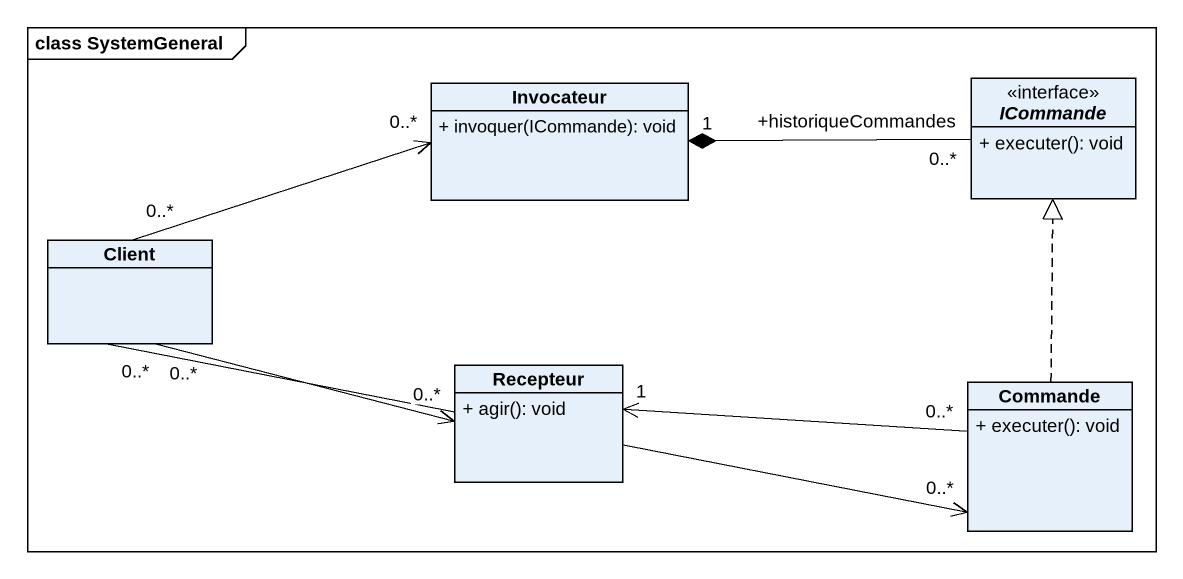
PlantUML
@startuml
mainframe class SystemGeneral
hide circle
hide empty members
skinparam classAttributeIconSize 0
class Invocateur {
  + invoquer(ICommande): void
}
interface ICommande <<interface>> {
  + executer(): void
}
class Client
class Recepteur {
  + agir(): void
}
class Commande {
  + executer(): void
}
ICommande "+historiqueCommandes\n0..*" -left-* "1" Invocateur
Client "0..*" -right-> "0..*" Invocateur
Client "0..*" -right-> "0..*" Recepteur
Client "0..*" -right-> "0..*" Commande
Recepteur "1" <-right- "0..*" Commande
Commande .up.|> ICommande
@enduml
